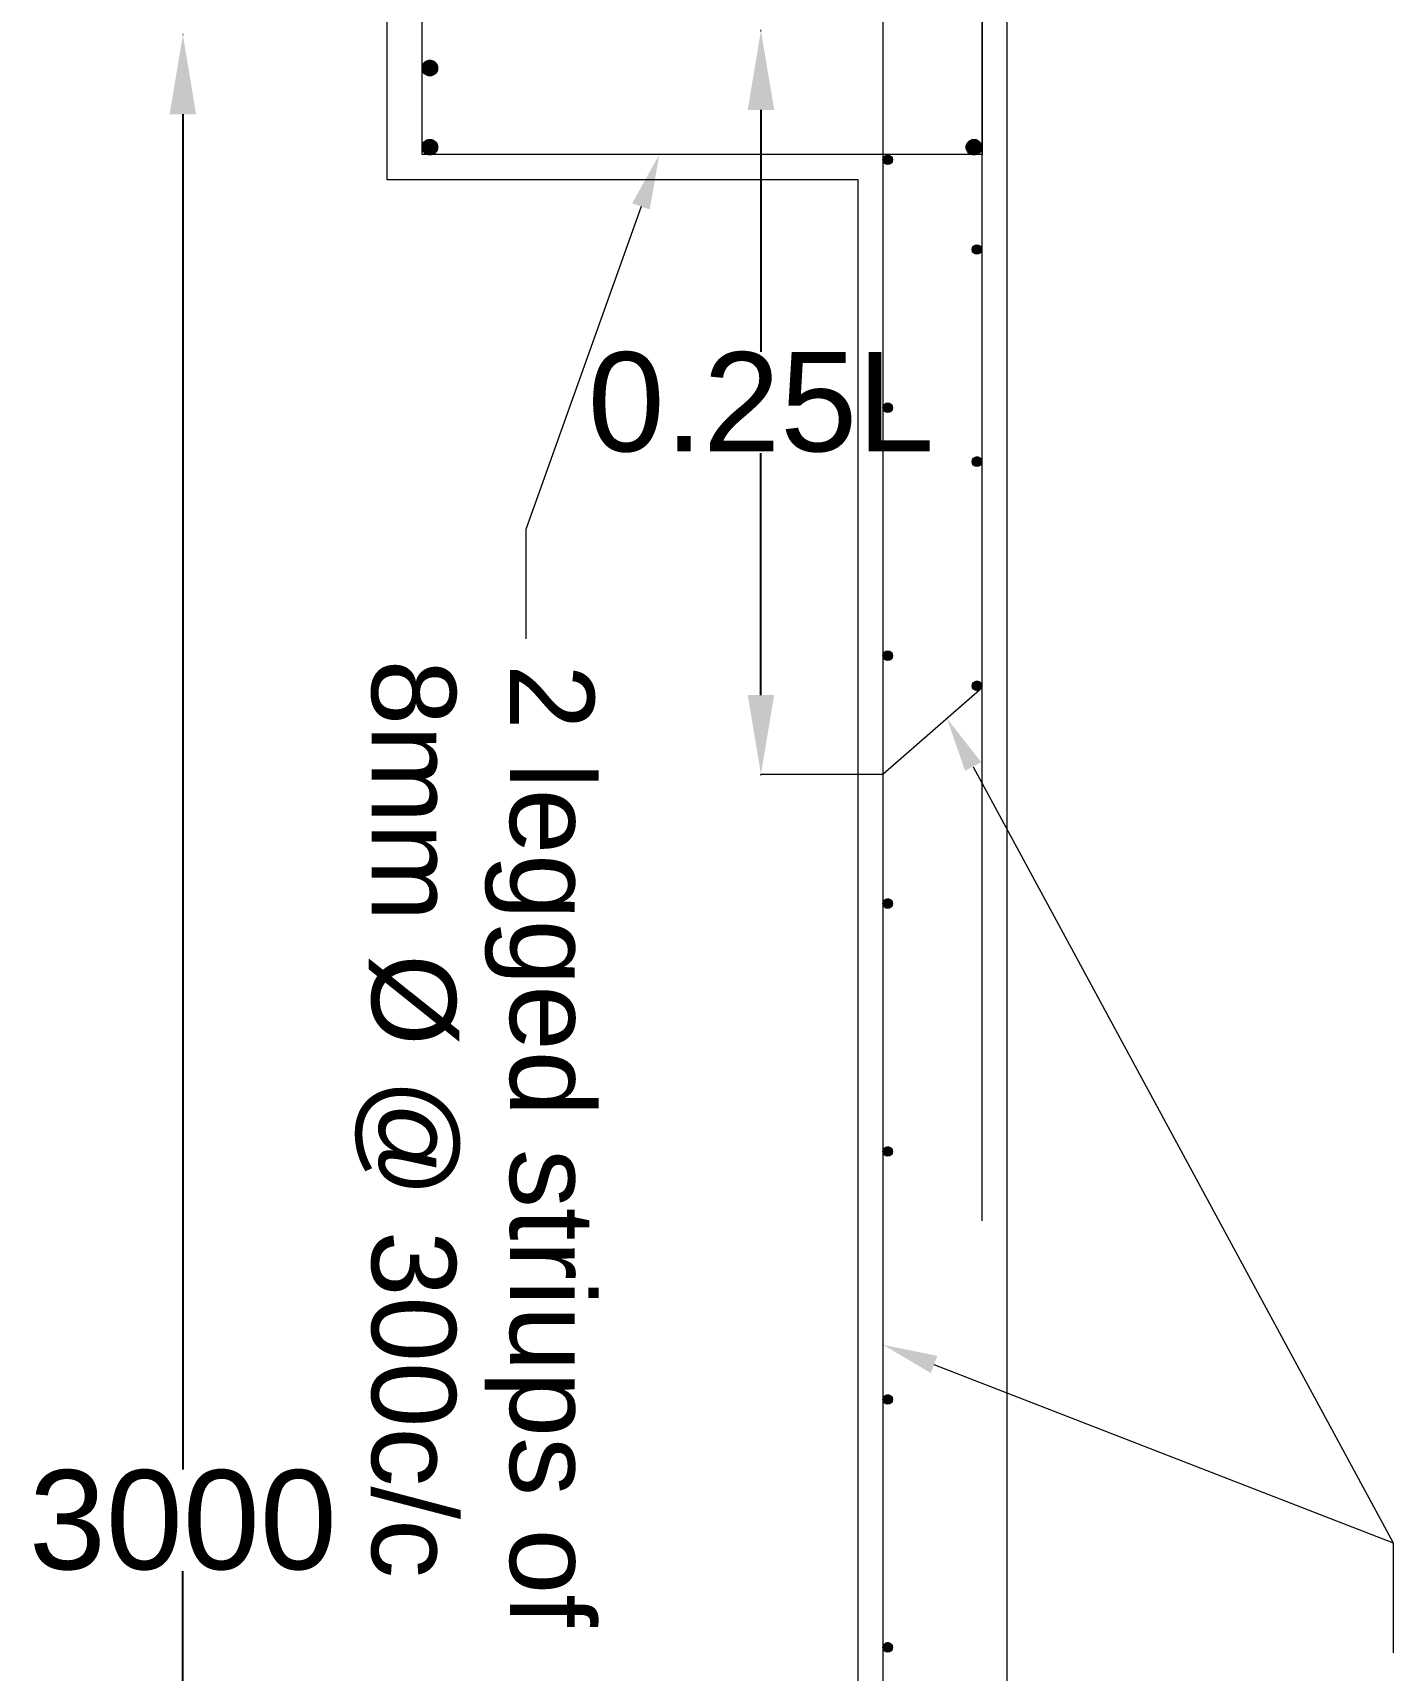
# Model space of a CAD drawing. Header units: inches. Extents: x 2473 to 12313, y 22527 to 36505.
# Drawn here: x 10871 to 12243, y 30982 to 32633 of the extents above; entities that cross this region are included whole.
import ezdxf

# ---------------------------------------------------------------- set-up
doc = ezdxf.new("R2010")
doc.units = ezdxf.units.IN
doc.header["$MEASUREMENT"] = 0
doc.layers.add('PDF_0', color=7, linetype='Continuous')
doc.layers.add('PDF_Text', color=7, linetype='Continuous')
doc.styles.add('PDF TimesNewRomanPSMT', font='arial.ttf')
doc.styles.get("Standard").update_dxf_attribs({"font": 'arial.ttf'})
doc.dimstyles.get("Standard").update_dxf_attribs({"dimtxt": 100, "dimasz": 80, "dimexe": 0.18, "dimexo": 0.0625, "dimgap": 0.09, "dimtad": 0, "dimtih": 1, "dimtoh": 1, "dimdec": 4, "dimzin": 0, "dimdsep": 46, "dimtxsty": 'Standard', "dimcen": 0.09, "dimadec": 0, "dimazin": 0, "dimtfac": 1, "dimtdec": 4, "dimtofl": 0, "dimtmove": 0, "dimatfit": 3, "dimfxl": 1, "dimtolj": 1, "dimtzin": 0, "dimarcsym": 0})

# ---------------------------------------------------------------- blocks, each defined once
blk = doc.blocks.new('*D1')
at = {"color": 0, "lineweight": -2, "transparency": 16777216}
for p, q in [((11604.9, 32635.7), (11605.4, 32635.7)), ((11605.2, 32555.7), (11605.2, 32311.8)), ((11605.2, 31965.7), (11605.2, 32209.6)), ((11604.9, 31885.7), (11605.4, 31885.7))]:
    blk.add_line(p, q, dxfattribs=at)
at = {"color": 0, "transparency": 16777216}
for points in [[(11591.9, 32555.7), (11618.6, 32555.7), (11605.2, 32635.7)], [(11591.9, 31965.7), (11618.6, 31965.7), (11605.2, 31885.7)]]:
    blk.add_solid(points, dxfattribs=at)
at = {"layer": 'Defpoints', "color": 0, "transparency": 16777216}
for p in [(11604.8, 32635.7), (11605.2, 32635.7), (11604.8, 31885.7)]:
    blk.add_point(p, dxfattribs=at)
at = {"color": 0, "transparency": 16777216, "insert": (11605.2, 32260.7), "char_height": 100, "attachment_point": 5}
blk.add_mtext('\\A1;0.25L', dxfattribs=at)
blk = doc.blocks.new('*D12')
at = {"color": 0, "lineweight": -2, "transparency": 16777216}
for p, q in [((11022.4, 32631.3), (11021.9, 32631.3)), ((11022.1, 32551.3), (11022.1, 31184.6)), ((11022.1, 29715.6), (11022.1, 31082.3)), ((11022.4, 29635.6), (11021.9, 29635.6))]:
    blk.add_line(p, q, dxfattribs=at)
at = {"color": 0, "transparency": 16777216}
for points in [[(11008.7, 32551.3), (11035.4, 32551.3), (11022.1, 32631.3)], [(11008.7, 29715.6), (11035.4, 29715.6), (11022.1, 29635.6)]]:
    blk.add_solid(points, dxfattribs=at)
at = {"layer": 'Defpoints', "color": 0, "transparency": 16777216}
for p in [(11022.4, 32631.3), (11022.1, 29635.6), (11022.4, 29635.6)]:
    blk.add_point(p, dxfattribs=at)
at = {"color": 0, "transparency": 16777216, "insert": (11022.1, 31133.4), "char_height": 100, "attachment_point": 5}
blk.add_mtext('\\A1;3000', dxfattribs=at)

msp = doc.modelspace()

# ---------------------------------------------------------------- linework, layer by layer
at = {"layer": 'PDF_0', "lineweight": 9}
for points in [[(11228.29525, 26485.60842), (11228.29525, 26785.92343), (11703.4129, 26785.92343), (11703.4129, 29485.70962), (11228.29525, 29485.70962), (11228.29525, 29785.51648), (11703.4129, 29785.51648), (11703.4129, 32485.30268), (11228.29525, 32485.30268), (11228.29525, 32785.61769), (11703.4129, 32785.61769), (11703.4129, 35485.40388), (11228.29525, 35485.40388), (11228.29525, 35785.21074), (11853.31633, 35785.21074), (11853.31633, 23486.01537), (11228.29525, 23486.01537), (11228.29525, 23785.82223), (11703.4129, 23785.82223), (11703.4129, 26485.60842)], [(11828.41712, 32510.71004), (11263.3574, 32510.71004), (11263.3574, 32760.71847), (11828.41712, 32760.71847)]]:
    msp.add_lwpolyline(points, close=True, dxfattribs=at)
for points in [[(11728.31211, 35760.31153), (11728.31211, 23510.91458)], [(11828.41712, 31435.47052), (11828.41712, 32635.71426), (11828.41712, 33835.44985)], [(11828.41712, 31956.32142), (11828.41712, 32635.71426), (11828.41712, 33314.59895)], [(11484.40145, 32458.37088), (11368.03573, 32132.64851), (11368.03573, 32022.38056)], [(11828.41712, 31973.09028), (11728.31211, 31885.68896), (11661.74483, 31885.68896)], [(11727.80397, 31885.68896), (11604.83234, 31885.68896)], [(11819.27047, 31893.31116), (12243.06525, 31110.76444)], [(11728.31211, 31856.21642), (11728.31211, 30415.11089)], [(11779.63498, 31290.64856), (12243.06525, 31110.76444), (12243.06525, 30999.98835)]]:
    msp.add_lwpolyline(points, dxfattribs=at)
for centre, radius in [((11271.2336, 32597.8572), 7.8762), ((11271.2336, 32518.07809), 7.8762), ((11820.0326, 32518.07809), 7.8762), ((11733.13943, 32505.37442), 4.82732), ((11823.08149, 32414.92421), 4.82732), ((11733.13943, 32255.36598), 4.82732), ((11823.08149, 32200.99423), 4.82732), ((11733.13943, 32005.35755), 4.82732), ((11823.08149, 31974.86871), 4.82732), ((11733.13943, 31755.34911), 4.82732), ((11733.13943, 31505.34068), 4.82732), ((11733.13943, 31255.33225), 4.82732), ((11733.13943, 31005.32381), 4.82732)]:
    msp.add_circle(centre, radius, dxfattribs=at)
at = {"layer": 'PDF_0', "transparency": 33554559}
for points in [[(11263.3574, 32600.6521), (11279.10997, 32600.6521), (11263.86555, 32601.66839)], [(11263.3574, 32599.12766), (11279.10997, 32599.12766), (11263.3574, 32600.6521)], [(11279.10997, 32599.12766), (11263.3574, 32600.6521), (11279.10997, 32600.6521)], [(11263.3574, 32597.60321), (11279.10997, 32597.60321), (11263.3574, 32599.12766)], [(11279.10997, 32597.60321), (11263.3574, 32599.12766), (11279.10997, 32599.12766)], [(11263.3574, 32596.07877), (11279.10997, 32596.07877), (11263.3574, 32597.60321)], [(11279.10997, 32596.07877), (11263.3574, 32597.60321), (11279.10997, 32597.60321)], [(11263.86555, 32594.55433), (11278.60182, 32594.55433), (11263.3574, 32596.07877)], [(11278.60182, 32594.55433), (11263.3574, 32596.07877), (11279.10997, 32596.07877)], [(11263.86555, 32601.66839), (11278.60182, 32601.66839), (11264.88185, 32603.19283)], [(11279.10997, 32600.6521), (11263.86555, 32601.66839), (11278.60182, 32601.66839)], [(11264.88185, 32603.19283), (11277.58553, 32603.19283), (11265.89814, 32604.20913)], [(11278.60182, 32601.66839), (11264.88185, 32603.19283), (11277.58553, 32603.19283)], [(11265.89814, 32604.20913), (11276.56923, 32604.20913), (11266.91444, 32605.22542)], [(11277.58553, 32603.19283), (11265.89814, 32604.20913), (11276.56923, 32604.20913)], [(11266.91444, 32605.22542), (11275.55294, 32605.22542), (11268.43888, 32605.73357)], [(11276.56923, 32604.20913), (11266.91444, 32605.22542), (11275.55294, 32605.22542)], [(11274.0285, 32605.73357), (11268.43888, 32605.73357), (11269.96332, 32606.24172)], [(11275.55294, 32605.22542), (11268.43888, 32605.73357), (11274.0285, 32605.73357)], [(11274.0285, 32605.73357), (11272.50405, 32606.24172), (11269.96332, 32606.24172)], [(11272.50405, 32606.24172), (11269.96332, 32606.24172), (11271.48776, 32606.24172)], [(11264.88185, 32593.53804), (11277.58553, 32593.53804), (11263.86555, 32594.55433)], [(11277.58553, 32593.53804), (11263.86555, 32594.55433), (11278.60182, 32594.55433)], [(11265.89814, 32592.52174), (11276.56923, 32592.52174), (11264.88185, 32593.53804)], [(11276.56923, 32592.52174), (11264.88185, 32593.53804), (11277.58553, 32593.53804)], [(11266.91444, 32591.50545), (11275.55294, 32591.50545), (11265.89814, 32592.52174)], [(11275.55294, 32591.50545), (11265.89814, 32592.52174), (11276.56923, 32592.52174)], [(11268.43888, 32590.9973), (11274.0285, 32590.9973), (11266.91444, 32591.50545)], [(11274.0285, 32590.9973), (11266.91444, 32591.50545), (11275.55294, 32591.50545)], [(11269.96332, 32590.48915), (11272.50405, 32590.48915), (11268.43888, 32590.9973)], [(11272.50405, 32590.48915), (11268.43888, 32590.9973), (11274.0285, 32590.9973)], [(11271.48776, 32590.48915), (11269.96332, 32590.48915), (11272.50405, 32590.48915)], [(11263.3574, 32520.87298), (11279.10997, 32520.87298), (11263.86555, 32521.88928)], [(11263.3574, 32519.34854), (11279.10997, 32519.34854), (11263.3574, 32520.87298)], [(11279.10997, 32519.34854), (11263.3574, 32520.87298), (11279.10997, 32520.87298)], [(11263.3574, 32517.8241), (11279.10997, 32517.8241), (11263.3574, 32519.34854)], [(11279.10997, 32517.8241), (11263.3574, 32519.34854), (11279.10997, 32519.34854)], [(11263.3574, 32516.29966), (11279.10997, 32516.29966), (11263.3574, 32517.8241)], [(11279.10997, 32516.29966), (11263.3574, 32517.8241), (11279.10997, 32517.8241)], [(11263.86555, 32514.77522), (11278.60182, 32514.77522), (11263.3574, 32516.29966)], [(11278.60182, 32514.77522), (11263.3574, 32516.29966), (11279.10997, 32516.29966)], [(11263.86555, 32521.88928), (11278.60182, 32521.88928), (11264.88185, 32523.41372)], [(11279.10997, 32520.87298), (11263.86555, 32521.88928), (11278.60182, 32521.88928)], [(11264.88185, 32513.75892), (11277.58553, 32513.75892), (11263.86555, 32514.77522)], [(11277.58553, 32513.75892), (11263.86555, 32514.77522), (11278.60182, 32514.77522)], [(11264.88185, 32523.41372), (11277.58553, 32523.41372), (11265.89814, 32524.43001)], [(11278.60182, 32521.88928), (11264.88185, 32523.41372), (11277.58553, 32523.41372)], [(11265.89814, 32512.74263), (11276.56923, 32512.74263), (11264.88185, 32513.75892)], [(11276.56923, 32512.74263), (11264.88185, 32513.75892), (11277.58553, 32513.75892)], [(11265.89814, 32524.43001), (11276.56923, 32524.43001), (11266.91444, 32525.44631)], [(11277.58553, 32523.41372), (11265.89814, 32524.43001), (11276.56923, 32524.43001)], [(11266.91444, 32511.72633), (11275.55294, 32511.72633), (11265.89814, 32512.74263)], [(11275.55294, 32511.72633), (11265.89814, 32512.74263), (11276.56923, 32512.74263)], [(11266.91444, 32525.44631), (11275.55294, 32525.44631), (11268.43888, 32525.95446)], [(11276.56923, 32524.43001), (11266.91444, 32525.44631), (11275.55294, 32525.44631)], [(11274.0285, 32525.95446), (11268.43888, 32525.95446), (11269.96332, 32526.4626)], [(11275.55294, 32525.44631), (11268.43888, 32525.95446), (11274.0285, 32525.95446)], [(11274.0285, 32525.95446), (11272.50405, 32526.4626), (11269.96332, 32526.4626)], [(11272.50405, 32526.4626), (11269.96332, 32526.4626), (11271.48776, 32526.4626)], [(11812.1564, 32519.34854), (11828.41712, 32519.34854), (11812.66455, 32520.87298)], [(11812.1564, 32517.8241), (11828.41712, 32517.8241), (11812.1564, 32519.34854)], [(11828.41712, 32517.8241), (11812.1564, 32519.34854), (11828.41712, 32519.34854)], [(11812.66455, 32516.29966), (11827.90897, 32516.29966), (11812.1564, 32517.8241)], [(11827.90897, 32516.29966), (11812.1564, 32517.8241), (11828.41712, 32517.8241)], [(11812.66455, 32520.87298), (11827.90897, 32520.87298), (11813.1727, 32521.88928)], [(11828.41712, 32519.34854), (11812.66455, 32520.87298), (11827.90897, 32520.87298)], [(11813.1727, 32514.77522), (11827.40082, 32514.77522), (11812.66455, 32516.29966)], [(11827.40082, 32514.77522), (11812.66455, 32516.29966), (11827.90897, 32516.29966)], [(11813.1727, 32521.88928), (11827.40082, 32521.88928), (11813.68085, 32523.41372)], [(11827.90897, 32520.87298), (11813.1727, 32521.88928), (11827.40082, 32521.88928)], [(11813.68085, 32513.75892), (11826.38453, 32513.75892), (11813.1727, 32514.77522)], [(11826.38453, 32513.75892), (11813.1727, 32514.77522), (11827.40082, 32514.77522)], [(11813.68085, 32523.41372), (11826.38453, 32523.41372), (11814.69714, 32524.43001)], [(11827.40082, 32521.88928), (11813.68085, 32523.41372), (11826.38453, 32523.41372)], [(11814.69714, 32512.74263), (11825.36823, 32512.74263), (11813.68085, 32513.75892)], [(11825.36823, 32512.74263), (11813.68085, 32513.75892), (11826.38453, 32513.75892)], [(11814.69714, 32524.43001), (11825.36823, 32524.43001), (11816.22158, 32525.44631)], [(11826.38453, 32523.41372), (11814.69714, 32524.43001), (11825.36823, 32524.43001)], [(11816.22158, 32511.72633), (11824.35194, 32511.72633), (11814.69714, 32512.74263)], [(11824.35194, 32511.72633), (11814.69714, 32512.74263), (11825.36823, 32512.74263)], [(11816.22158, 32525.44631), (11824.35194, 32525.44631), (11817.23788, 32525.95446)], [(11825.36823, 32524.43001), (11816.22158, 32525.44631), (11824.35194, 32525.44631)], [(11823.33564, 32525.95446), (11817.23788, 32525.95446), (11818.76232, 32526.4626)], [(11824.35194, 32525.44631), (11817.23788, 32525.95446), (11823.33564, 32525.95446)], [(11823.33564, 32525.95446), (11821.8112, 32526.4626), (11818.76232, 32526.4626)], [(11821.8112, 32526.4626), (11818.76232, 32526.4626), (11820.28676, 32526.4626)], [(11268.43888, 32511.21819), (11274.0285, 32511.21819), (11266.91444, 32511.72633)], [(11274.0285, 32511.21819), (11266.91444, 32511.72633), (11275.55294, 32511.72633)], [(11269.96332, 32510.71004), (11272.50405, 32510.71004), (11268.43888, 32511.21819)], [(11272.50405, 32510.71004), (11268.43888, 32511.21819), (11274.0285, 32511.21819)], [(11271.48776, 32510.71004), (11269.96332, 32510.71004), (11272.50405, 32510.71004)], [(11475.2548, 32461.41976), (11502.69475, 32510.71004), (11493.03995, 32455.32199)], [(11728.31211, 32506.64486), (11737.96691, 32506.64486), (11728.82026, 32507.66116)], [(11728.31211, 32506.13671), (11737.96691, 32506.13671), (11728.31211, 32506.64486)], [(11737.96691, 32506.13671), (11728.31211, 32506.64486), (11737.96691, 32506.64486)], [(11728.31211, 32505.12042), (11737.96691, 32505.12042), (11728.31211, 32506.13671)], [(11737.96691, 32505.12042), (11728.31211, 32506.13671), (11737.96691, 32506.13671)], [(11728.31211, 32504.10413), (11737.96691, 32504.10413), (11728.31211, 32505.12042)], [(11737.96691, 32504.10413), (11728.31211, 32505.12042), (11737.96691, 32505.12042)], [(11728.82026, 32503.08783), (11737.45876, 32503.08783), (11728.31211, 32504.10413)], [(11737.45876, 32503.08783), (11728.31211, 32504.10413), (11737.96691, 32504.10413)], [(11728.82026, 32507.66116), (11737.45876, 32507.66116), (11729.32841, 32508.67745)], [(11737.96691, 32506.64486), (11728.82026, 32507.66116), (11737.45876, 32507.66116)], [(11729.32841, 32502.57968), (11737.45876, 32502.57968), (11728.82026, 32503.08783)], [(11737.45876, 32502.57968), (11728.82026, 32503.08783), (11737.45876, 32503.08783)], [(11729.32841, 32508.67745), (11737.45876, 32508.67745), (11729.83655, 32509.1856)], [(11737.45876, 32507.66116), (11729.32841, 32508.67745), (11737.45876, 32508.67745)], [(11729.83655, 32501.56339), (11736.44247, 32501.56339), (11729.32841, 32502.57968)], [(11736.44247, 32501.56339), (11729.32841, 32502.57968), (11737.45876, 32502.57968)], [(11729.83655, 32509.1856), (11736.44247, 32509.1856), (11730.3447, 32509.69375)], [(11737.45876, 32508.67745), (11729.83655, 32509.1856), (11736.44247, 32509.1856)], [(11730.3447, 32501.05524), (11735.93432, 32501.05524), (11729.83655, 32501.56339)], [(11735.93432, 32501.05524), (11729.83655, 32501.56339), (11736.44247, 32501.56339)], [(11730.3447, 32509.69375), (11735.93432, 32509.69375), (11731.361, 32510.20189)], [(11736.44247, 32509.1856), (11730.3447, 32509.69375), (11735.93432, 32509.69375)], [(11731.361, 32501.05524), (11734.91803, 32501.05524), (11730.3447, 32501.05524)], [(11734.91803, 32501.05524), (11730.3447, 32501.05524), (11735.93432, 32501.05524)], [(11735.93432, 32509.69375), (11731.361, 32510.20189), (11734.91803, 32510.20189)], [(11734.91803, 32510.20189), (11731.361, 32510.20189), (11732.37729, 32510.20189)], [(11732.37729, 32500.5471), (11733.90173, 32500.5471), (11731.361, 32501.05524)], [(11733.90173, 32500.5471), (11731.361, 32501.05524), (11734.91803, 32501.05524)], [(11733.90173, 32510.20189), (11732.37729, 32510.20189), (11733.39359, 32510.71004)], [(11734.91803, 32510.20189), (11733.90173, 32510.20189), (11732.37729, 32510.20189)], [(11733.39359, 32500.5471), (11732.37729, 32500.5471), (11733.90173, 32500.5471)], [(11817.23788, 32511.21819), (11823.33564, 32511.21819), (11816.22158, 32511.72633)], [(11823.33564, 32511.21819), (11816.22158, 32511.72633), (11824.35194, 32511.72633)], [(11818.76232, 32510.71004), (11821.8112, 32510.71004), (11817.23788, 32511.21819)], [(11821.8112, 32510.71004), (11817.23788, 32511.21819), (11823.33564, 32511.21819)], [(11820.28676, 32510.71004), (11818.76232, 32510.71004), (11821.8112, 32510.71004)], [(11818.25417, 32416.19466), (11827.90897, 32416.19466), (11818.76232, 32417.21095)], [(11818.25417, 32415.17836), (11828.41712, 32415.17836), (11818.25417, 32416.19466)], [(11828.41712, 32415.17836), (11818.25417, 32416.19466), (11827.90897, 32416.19466)], [(11818.25417, 32414.67021), (11828.41712, 32414.67021), (11818.25417, 32415.17836)], [(11828.41712, 32414.67021), (11818.25417, 32415.17836), (11828.41712, 32415.17836)], [(11818.25417, 32413.65392), (11827.90897, 32413.65392), (11818.25417, 32414.67021)], [(11827.90897, 32413.65392), (11818.25417, 32414.67021), (11828.41712, 32414.67021)], [(11818.76232, 32412.63763), (11827.90897, 32412.63763), (11818.25417, 32413.65392)], [(11827.90897, 32412.63763), (11818.25417, 32413.65392), (11827.90897, 32413.65392)], [(11818.76232, 32417.21095), (11827.90897, 32417.21095), (11819.27047, 32418.22725)], [(11827.90897, 32416.19466), (11818.76232, 32417.21095), (11827.90897, 32417.21095)], [(11819.27047, 32418.22725), (11827.40082, 32418.22725), (11819.77861, 32418.73539)], [(11827.90897, 32417.21095), (11819.27047, 32418.22725), (11827.40082, 32418.22725)], [(11819.77861, 32418.73539), (11826.38453, 32418.73539), (11820.79491, 32419.24354)], [(11827.40082, 32418.22725), (11819.77861, 32418.73539), (11826.38453, 32418.73539)], [(11820.79491, 32419.24354), (11825.87638, 32419.24354), (11821.30305, 32419.75169)], [(11826.38453, 32418.73539), (11820.79491, 32419.24354), (11825.87638, 32419.24354)], [(11825.87638, 32419.24354), (11821.30305, 32419.75169), (11824.86009, 32419.75169)], [(11824.86009, 32419.75169), (11821.30305, 32419.75169), (11822.31935, 32419.75169)], [(11824.86009, 32419.75169), (11824.35194, 32419.75169), (11822.31935, 32419.75169)], [(11824.35194, 32419.75169), (11822.31935, 32419.75169), (11823.33564, 32419.75169)], [(11819.27047, 32412.12948), (11827.40082, 32412.12948), (11818.76232, 32412.63763)], [(11827.40082, 32412.12948), (11818.76232, 32412.63763), (11827.90897, 32412.63763)], [(11819.77861, 32411.11318), (11826.38453, 32411.11318), (11819.27047, 32412.12948)], [(11826.38453, 32411.11318), (11819.27047, 32412.12948), (11827.40082, 32412.12948)], [(11820.79491, 32410.60504), (11825.87638, 32410.60504), (11819.77861, 32411.11318)], [(11825.87638, 32410.60504), (11819.77861, 32411.11318), (11826.38453, 32411.11318)], [(11821.30305, 32410.09689), (11824.86009, 32410.09689), (11820.79491, 32410.60504)], [(11824.86009, 32410.09689), (11820.79491, 32410.60504), (11825.87638, 32410.60504)], [(11822.31935, 32410.09689), (11824.35194, 32410.09689), (11821.30305, 32410.09689)], [(11824.35194, 32410.09689), (11821.30305, 32410.09689), (11824.86009, 32410.09689)], [(11823.33564, 32410.09689), (11822.31935, 32410.09689), (11824.35194, 32410.09689)], [(11728.31211, 32256.63643), (11737.96691, 32256.63643), (11728.82026, 32257.65272)], [(11728.31211, 32256.12828), (11737.96691, 32256.12828), (11728.31211, 32256.63643)], [(11737.96691, 32256.12828), (11728.31211, 32256.63643), (11737.96691, 32256.63643)], [(11728.31211, 32255.11199), (11737.96691, 32255.11199), (11728.31211, 32256.12828)], [(11737.96691, 32255.11199), (11728.31211, 32256.12828), (11737.96691, 32256.12828)], [(11728.31211, 32254.09569), (11737.96691, 32254.09569), (11728.31211, 32255.11199)], [(11737.96691, 32254.09569), (11728.31211, 32255.11199), (11737.96691, 32255.11199)], [(11728.82026, 32253.0794), (11737.45876, 32253.0794), (11728.31211, 32254.09569)], [(11737.45876, 32253.0794), (11728.31211, 32254.09569), (11737.96691, 32254.09569)], [(11728.82026, 32257.65272), (11737.45876, 32257.65272), (11729.32841, 32258.66902)], [(11737.96691, 32256.63643), (11728.82026, 32257.65272), (11737.45876, 32257.65272)], [(11729.32841, 32252.57125), (11737.45876, 32252.57125), (11728.82026, 32253.0794)], [(11737.45876, 32252.57125), (11728.82026, 32253.0794), (11737.45876, 32253.0794)], [(11729.32841, 32258.66902), (11737.45876, 32258.66902), (11729.83655, 32259.17716)], [(11737.45876, 32257.65272), (11729.32841, 32258.66902), (11737.45876, 32258.66902)], [(11729.83655, 32252.0631), (11736.44247, 32252.0631), (11729.32841, 32252.57125)], [(11736.44247, 32252.0631), (11729.32841, 32252.57125), (11737.45876, 32252.57125)], [(11729.83655, 32259.17716), (11736.44247, 32259.17716), (11730.3447, 32259.68531)], [(11737.45876, 32258.66902), (11729.83655, 32259.17716), (11736.44247, 32259.17716)], [(11730.3447, 32251.04681), (11735.93432, 32251.04681), (11729.83655, 32252.0631)], [(11735.93432, 32251.04681), (11729.83655, 32252.0631), (11736.44247, 32252.0631)], [(11730.3447, 32259.68531), (11735.93432, 32259.68531), (11731.361, 32260.19346)], [(11736.44247, 32259.17716), (11730.3447, 32259.68531), (11735.93432, 32259.68531)], [(11731.361, 32251.04681), (11734.91803, 32251.04681), (11730.3447, 32251.04681)], [(11734.91803, 32251.04681), (11730.3447, 32251.04681), (11735.93432, 32251.04681)], [(11735.93432, 32259.68531), (11731.361, 32260.19346), (11734.91803, 32260.19346)], [(11734.91803, 32260.19346), (11731.361, 32260.19346), (11732.37729, 32260.19346)], [(11732.37729, 32250.53866), (11733.90173, 32250.53866), (11731.361, 32251.04681)], [(11733.90173, 32250.53866), (11731.361, 32251.04681), (11734.91803, 32251.04681)], [(11733.90173, 32260.19346), (11732.37729, 32260.19346), (11733.39359, 32260.70161)], [(11734.91803, 32260.19346), (11733.90173, 32260.19346), (11732.37729, 32260.19346)], [(11733.39359, 32250.53866), (11732.37729, 32250.53866), (11733.90173, 32250.53866)], [(11818.25417, 32202.77282), (11827.90897, 32202.77282), (11818.76232, 32203.78912)], [(11818.25417, 32201.75653), (11828.41712, 32201.75653), (11818.25417, 32202.77282)], [(11828.41712, 32201.75653), (11818.25417, 32202.77282), (11827.90897, 32202.77282)], [(11818.25417, 32200.74023), (11828.41712, 32200.74023), (11818.25417, 32201.75653)], [(11828.41712, 32200.74023), (11818.25417, 32201.75653), (11828.41712, 32201.75653)], [(11818.25417, 32200.23209), (11827.90897, 32200.23209), (11818.25417, 32200.74023)], [(11827.90897, 32200.23209), (11818.25417, 32200.74023), (11828.41712, 32200.74023)], [(11818.76232, 32199.21579), (11827.90897, 32199.21579), (11818.25417, 32200.23209)], [(11827.90897, 32199.21579), (11818.25417, 32200.23209), (11827.90897, 32200.23209)], [(11818.76232, 32203.78912), (11827.90897, 32203.78912), (11819.27047, 32204.29726)], [(11827.90897, 32202.77282), (11818.76232, 32203.78912), (11827.90897, 32203.78912)], [(11819.27047, 32198.1995), (11827.40082, 32198.1995), (11818.76232, 32199.21579)], [(11827.40082, 32198.1995), (11818.76232, 32199.21579), (11827.90897, 32199.21579)], [(11819.27047, 32204.29726), (11827.40082, 32204.29726), (11819.77861, 32204.80541)], [(11827.90897, 32203.78912), (11819.27047, 32204.29726), (11827.40082, 32204.29726)], [(11819.77861, 32204.80541), (11826.38453, 32204.80541), (11820.79491, 32205.82171)], [(11827.40082, 32204.29726), (11819.77861, 32204.80541), (11826.38453, 32204.80541)], [(11826.38453, 32204.80541), (11820.79491, 32205.82171), (11825.87638, 32205.82171)], [(11820.79491, 32205.82171), (11825.87638, 32205.82171), (11821.30305, 32205.82171)], [(11824.86009, 32205.82171), (11821.30305, 32205.82171), (11822.31935, 32206.32985)], [(11825.87638, 32205.82171), (11821.30305, 32205.82171), (11824.86009, 32205.82171)], [(11824.86009, 32205.82171), (11824.35194, 32206.32985), (11822.31935, 32206.32985)], [(11824.35194, 32206.32985), (11822.31935, 32206.32985), (11823.33564, 32206.32985)], [(11819.77861, 32197.69135), (11826.38453, 32197.69135), (11819.27047, 32198.1995)], [(11826.38453, 32197.69135), (11819.27047, 32198.1995), (11827.40082, 32198.1995)], [(11820.79491, 32197.1832), (11825.87638, 32197.1832), (11819.77861, 32197.69135)], [(11825.87638, 32197.1832), (11819.77861, 32197.69135), (11826.38453, 32197.69135)], [(11821.30305, 32196.67506), (11824.86009, 32196.67506), (11820.79491, 32197.1832)], [(11824.86009, 32196.67506), (11820.79491, 32197.1832), (11825.87638, 32197.1832)], [(11822.31935, 32196.67506), (11824.35194, 32196.67506), (11821.30305, 32196.67506)], [(11824.35194, 32196.67506), (11821.30305, 32196.67506), (11824.86009, 32196.67506)], [(11823.33564, 32196.16691), (11822.31935, 32196.67506), (11824.35194, 32196.67506)], [(11728.31211, 32007.13614), (11737.96691, 32007.13614), (11728.82026, 32007.64429)], [(11728.31211, 32006.11985), (11737.96691, 32006.11985), (11728.31211, 32007.13614)], [(11737.96691, 32006.11985), (11728.31211, 32007.13614), (11737.96691, 32007.13614)], [(11728.31211, 32005.10355), (11737.96691, 32005.10355), (11728.31211, 32006.11985)], [(11737.96691, 32005.10355), (11728.31211, 32006.11985), (11737.96691, 32006.11985)], [(11728.31211, 32004.08726), (11737.96691, 32004.08726), (11728.31211, 32005.10355)], [(11737.96691, 32004.08726), (11728.31211, 32005.10355), (11737.96691, 32005.10355)], [(11728.82026, 32003.07096), (11737.45876, 32003.07096), (11728.31211, 32004.08726)], [(11737.45876, 32003.07096), (11728.31211, 32004.08726), (11737.96691, 32004.08726)], [(11728.82026, 32007.64429), (11737.45876, 32007.64429), (11729.32841, 32008.66058)], [(11737.96691, 32007.13614), (11728.82026, 32007.64429), (11737.45876, 32007.64429)], [(11729.32841, 32002.56282), (11737.45876, 32002.56282), (11728.82026, 32003.07096)], [(11737.45876, 32002.56282), (11728.82026, 32003.07096), (11737.45876, 32003.07096)], [(11729.32841, 32008.66058), (11737.45876, 32008.66058), (11729.83655, 32009.16873)], [(11737.45876, 32007.64429), (11729.32841, 32008.66058), (11737.45876, 32008.66058)], [(11729.83655, 32002.05467), (11736.44247, 32002.05467), (11729.32841, 32002.56282)], [(11736.44247, 32002.05467), (11729.32841, 32002.56282), (11737.45876, 32002.56282)], [(11729.83655, 32009.16873), (11736.44247, 32009.16873), (11730.3447, 32009.67688)], [(11737.45876, 32008.66058), (11729.83655, 32009.16873), (11736.44247, 32009.16873)], [(11730.3447, 32001.03838), (11735.93432, 32001.03838), (11729.83655, 32002.05467)], [(11735.93432, 32001.03838), (11729.83655, 32002.05467), (11736.44247, 32002.05467)], [(11730.3447, 32009.67688), (11735.93432, 32009.67688), (11731.361, 32010.18503)], [(11736.44247, 32009.16873), (11730.3447, 32009.67688), (11735.93432, 32009.67688)], [(11731.361, 32001.03838), (11734.91803, 32001.03838), (11730.3447, 32001.03838)], [(11734.91803, 32001.03838), (11730.3447, 32001.03838), (11735.93432, 32001.03838)], [(11735.93432, 32009.67688), (11731.361, 32010.18503), (11734.91803, 32010.18503)], [(11734.91803, 32010.18503), (11731.361, 32010.18503), (11732.37729, 32010.18503)], [(11732.37729, 32000.53023), (11733.90173, 32000.53023), (11731.361, 32001.03838)], [(11733.90173, 32000.53023), (11731.361, 32001.03838), (11734.91803, 32001.03838)], [(11733.90173, 32010.18503), (11732.37729, 32010.18503), (11733.39359, 32010.69317)], [(11734.91803, 32010.18503), (11733.90173, 32010.18503), (11732.37729, 32010.18503)], [(11733.39359, 32000.53023), (11732.37729, 32000.53023), (11733.90173, 32000.53023)], [(11818.25417, 31976.64731), (11827.90897, 31976.64731), (11818.76232, 31977.6636)], [(11818.25417, 31975.63101), (11828.41712, 31975.63101), (11818.25417, 31976.64731)], [(11828.41712, 31975.63101), (11818.25417, 31976.64731), (11827.90897, 31976.64731)], [(11818.25417, 31974.61472), (11828.41712, 31974.61472), (11818.25417, 31975.63101)], [(11828.41712, 31974.61472), (11818.25417, 31975.63101), (11828.41712, 31975.63101)], [(11818.25417, 31973.59843), (11827.90897, 31973.59843), (11818.25417, 31974.61472)], [(11827.90897, 31973.59843), (11818.25417, 31974.61472), (11828.41712, 31974.61472)], [(11818.76232, 31973.09028), (11827.90897, 31973.09028), (11818.25417, 31973.59843)], [(11827.90897, 31973.09028), (11818.25417, 31973.59843), (11827.90897, 31973.59843)], [(11818.76232, 31977.6636), (11827.90897, 31977.6636), (11819.27047, 31978.17175)], [(11827.90897, 31976.64731), (11818.76232, 31977.6636), (11827.90897, 31977.6636)], [(11819.27047, 31972.07398), (11827.40082, 31972.07398), (11818.76232, 31973.09028)], [(11827.40082, 31972.07398), (11818.76232, 31973.09028), (11827.90897, 31973.09028)], [(11819.27047, 31978.17175), (11827.40082, 31978.17175), (11819.77861, 31978.6799)], [(11827.90897, 31977.6636), (11819.27047, 31978.17175), (11827.40082, 31978.17175)], [(11819.77861, 31971.56584), (11826.38453, 31971.56584), (11819.27047, 31972.07398)], [(11826.38453, 31971.56584), (11819.27047, 31972.07398), (11827.40082, 31972.07398)], [(11819.77861, 31978.6799), (11826.38453, 31978.6799), (11820.79491, 31979.69619)], [(11827.40082, 31978.17175), (11819.77861, 31978.6799), (11826.38453, 31978.6799)], [(11820.79491, 31971.05769), (11825.87638, 31971.05769), (11819.77861, 31971.56584)], [(11825.87638, 31971.05769), (11819.77861, 31971.56584), (11826.38453, 31971.56584)], [(11826.38453, 31978.6799), (11820.79491, 31979.69619), (11825.87638, 31979.69619)], [(11820.79491, 31979.69619), (11825.87638, 31979.69619), (11821.30305, 31979.69619)], [(11821.30305, 31970.54954), (11824.86009, 31970.54954), (11820.79491, 31971.05769)], [(11824.86009, 31970.54954), (11820.79491, 31971.05769), (11825.87638, 31971.05769)], [(11824.86009, 31979.69619), (11821.30305, 31979.69619), (11822.31935, 31980.20434)], [(11825.87638, 31979.69619), (11821.30305, 31979.69619), (11824.86009, 31979.69619)], [(11822.31935, 31970.04139), (11824.35194, 31970.04139), (11821.30305, 31970.54954)], [(11824.35194, 31970.04139), (11821.30305, 31970.54954), (11824.86009, 31970.54954)], [(11824.86009, 31979.69619), (11824.35194, 31980.20434), (11822.31935, 31980.20434)], [(11824.35194, 31980.20434), (11822.31935, 31980.20434), (11823.33564, 31980.20434)], [(11823.33564, 31970.04139), (11822.31935, 31970.04139), (11824.35194, 31970.04139)], [(11811.14011, 31889.24599), (11792.84681, 31942.0933), (11827.40082, 31897.88449)], [(11728.31211, 31757.12771), (11737.96691, 31757.12771), (11728.82026, 31757.63586)], [(11728.31211, 31756.11141), (11737.96691, 31756.11141), (11728.31211, 31757.12771)], [(11737.96691, 31756.11141), (11728.31211, 31757.12771), (11737.96691, 31757.12771)], [(11728.31211, 31755.09512), (11737.96691, 31755.09512), (11728.31211, 31756.11141)], [(11737.96691, 31755.09512), (11728.31211, 31756.11141), (11737.96691, 31756.11141)], [(11728.31211, 31754.07883), (11737.96691, 31754.07883), (11728.31211, 31755.09512)], [(11737.96691, 31754.07883), (11728.31211, 31755.09512), (11737.96691, 31755.09512)], [(11728.82026, 31753.06253), (11737.45876, 31753.06253), (11728.31211, 31754.07883)], [(11737.45876, 31753.06253), (11728.31211, 31754.07883), (11737.96691, 31754.07883)], [(11728.82026, 31757.63586), (11737.45876, 31757.63586), (11729.32841, 31758.65215)], [(11737.96691, 31757.12771), (11728.82026, 31757.63586), (11737.45876, 31757.63586)], [(11729.32841, 31752.55438), (11737.45876, 31752.55438), (11728.82026, 31753.06253)], [(11737.45876, 31752.55438), (11728.82026, 31753.06253), (11737.45876, 31753.06253)], [(11729.32841, 31758.65215), (11737.45876, 31758.65215), (11729.83655, 31759.1603)], [(11737.45876, 31757.63586), (11729.32841, 31758.65215), (11737.45876, 31758.65215)], [(11729.83655, 31759.1603), (11736.44247, 31759.1603), (11730.3447, 31759.66844)], [(11737.45876, 31758.65215), (11729.83655, 31759.1603), (11736.44247, 31759.1603)], [(11730.3447, 31759.66844), (11735.93432, 31759.66844), (11731.361, 31760.17659)], [(11736.44247, 31759.1603), (11730.3447, 31759.66844), (11735.93432, 31759.66844)], [(11734.91803, 31760.17659), (11731.361, 31760.17659), (11732.37729, 31760.68474)], [(11735.93432, 31759.66844), (11731.361, 31760.17659), (11734.91803, 31760.17659)], [(11734.91803, 31760.17659), (11733.90173, 31760.68474), (11732.37729, 31760.68474)], [(11733.90173, 31760.68474), (11732.37729, 31760.68474), (11733.39359, 31760.68474)], [(11729.83655, 31752.04624), (11736.44247, 31752.04624), (11729.32841, 31752.55438)], [(11736.44247, 31752.04624), (11729.32841, 31752.55438), (11737.45876, 31752.55438)], [(11730.3447, 31751.02994), (11735.93432, 31751.02994), (11729.83655, 31752.04624)], [(11735.93432, 31751.02994), (11729.83655, 31752.04624), (11736.44247, 31752.04624)], [(11731.361, 31751.02994), (11734.91803, 31751.02994), (11730.3447, 31751.02994)], [(11734.91803, 31751.02994), (11730.3447, 31751.02994), (11735.93432, 31751.02994)], [(11732.37729, 31750.52179), (11733.90173, 31750.52179), (11731.361, 31751.02994)], [(11733.90173, 31750.52179), (11731.361, 31751.02994), (11734.91803, 31751.02994)], [(11733.39359, 31750.52179), (11732.37729, 31750.52179), (11733.90173, 31750.52179)], [(11728.31211, 31507.11928), (11737.96691, 31507.11928), (11728.82026, 31507.62742)], [(11728.31211, 31506.10298), (11737.96691, 31506.10298), (11728.31211, 31507.11928)], [(11737.96691, 31506.10298), (11728.31211, 31507.11928), (11737.96691, 31507.11928)], [(11728.31211, 31505.08669), (11737.96691, 31505.08669), (11728.31211, 31506.10298)], [(11737.96691, 31505.08669), (11728.31211, 31506.10298), (11737.96691, 31506.10298)], [(11728.31211, 31504.07039), (11737.96691, 31504.07039), (11728.31211, 31505.08669)], [(11737.96691, 31504.07039), (11728.31211, 31505.08669), (11737.96691, 31505.08669)], [(11728.82026, 31507.62742), (11737.45876, 31507.62742), (11729.32841, 31508.64372)], [(11737.96691, 31507.11928), (11728.82026, 31507.62742), (11737.45876, 31507.62742)], [(11729.32841, 31508.64372), (11737.45876, 31508.64372), (11729.83655, 31509.15186)], [(11737.45876, 31507.62742), (11729.32841, 31508.64372), (11737.45876, 31508.64372)], [(11729.83655, 31509.15186), (11736.44247, 31509.15186), (11730.3447, 31509.66001)], [(11737.45876, 31508.64372), (11729.83655, 31509.15186), (11736.44247, 31509.15186)], [(11730.3447, 31509.66001), (11735.93432, 31509.66001), (11731.361, 31510.16816)], [(11736.44247, 31509.15186), (11730.3447, 31509.66001), (11735.93432, 31509.66001)], [(11734.91803, 31510.16816), (11731.361, 31510.16816), (11732.37729, 31510.67631)], [(11735.93432, 31509.66001), (11731.361, 31510.16816), (11734.91803, 31510.16816)], [(11734.91803, 31510.16816), (11733.90173, 31510.67631), (11732.37729, 31510.67631)], [(11733.90173, 31510.67631), (11732.37729, 31510.67631), (11733.39359, 31510.67631)], [(11728.82026, 31503.56224), (11737.45876, 31503.56224), (11728.31211, 31504.07039)], [(11737.45876, 31503.56224), (11728.31211, 31504.07039), (11737.96691, 31504.07039)], [(11729.32841, 31502.54595), (11737.45876, 31502.54595), (11728.82026, 31503.56224)], [(11737.45876, 31502.54595), (11728.82026, 31503.56224), (11737.45876, 31503.56224)], [(11729.83655, 31502.0378), (11736.44247, 31502.0378), (11729.32841, 31502.54595)], [(11736.44247, 31502.0378), (11729.32841, 31502.54595), (11737.45876, 31502.54595)], [(11730.3447, 31501.52966), (11735.93432, 31501.52966), (11729.83655, 31502.0378)], [(11735.93432, 31501.52966), (11729.83655, 31502.0378), (11736.44247, 31502.0378)], [(11731.361, 31501.02151), (11734.91803, 31501.02151), (11730.3447, 31501.52966)], [(11734.91803, 31501.02151), (11730.3447, 31501.52966), (11735.93432, 31501.52966)], [(11732.37729, 31500.51336), (11733.90173, 31500.51336), (11731.361, 31501.02151)], [(11733.90173, 31500.51336), (11731.361, 31501.02151), (11734.91803, 31501.02151)], [(11733.39359, 31500.51336), (11732.37729, 31500.51336), (11733.90173, 31500.51336)], [(11776.5861, 31282.01006), (11728.31211, 31310.4663), (11783.19201, 31299.28706)], [(11728.31211, 31257.11084), (11737.96691, 31257.11084), (11728.82026, 31257.61899)], [(11728.82026, 31257.61899), (11737.45876, 31257.61899), (11729.32841, 31258.63528)], [(11737.96691, 31257.11084), (11728.82026, 31257.61899), (11737.45876, 31257.61899)], [(11729.32841, 31258.63528), (11737.45876, 31258.63528), (11729.83655, 31259.14343)], [(11737.45876, 31257.61899), (11729.32841, 31258.63528), (11737.45876, 31258.63528)], [(11729.83655, 31259.14343), (11736.44247, 31259.14343), (11730.3447, 31259.65158)], [(11737.45876, 31258.63528), (11729.83655, 31259.14343), (11736.44247, 31259.14343)], [(11730.3447, 31259.65158), (11735.93432, 31259.65158), (11731.361, 31260.15972)], [(11736.44247, 31259.14343), (11730.3447, 31259.65158), (11735.93432, 31259.65158)], [(11734.91803, 31260.15972), (11731.361, 31260.15972), (11732.37729, 31260.66787)], [(11735.93432, 31259.65158), (11731.361, 31260.15972), (11734.91803, 31260.15972)], [(11734.91803, 31260.15972), (11733.90173, 31260.66787), (11732.37729, 31260.66787)], [(11733.90173, 31260.66787), (11732.37729, 31260.66787), (11733.39359, 31260.66787)], [(11728.31211, 31256.09455), (11737.96691, 31256.09455), (11728.31211, 31257.11084)], [(11737.96691, 31256.09455), (11728.31211, 31257.11084), (11737.96691, 31257.11084)], [(11728.31211, 31255.07825), (11737.96691, 31255.07825), (11728.31211, 31256.09455)], [(11737.96691, 31255.07825), (11728.31211, 31256.09455), (11737.96691, 31256.09455)], [(11728.31211, 31254.06196), (11737.96691, 31254.06196), (11728.31211, 31255.07825)], [(11737.96691, 31254.06196), (11728.31211, 31255.07825), (11737.96691, 31255.07825)], [(11728.82026, 31253.55381), (11737.45876, 31253.55381), (11728.31211, 31254.06196)], [(11737.45876, 31253.55381), (11728.31211, 31254.06196), (11737.96691, 31254.06196)], [(11729.32841, 31252.53752), (11737.45876, 31252.53752), (11728.82026, 31253.55381)], [(11737.45876, 31252.53752), (11728.82026, 31253.55381), (11737.45876, 31253.55381)], [(11729.83655, 31252.02937), (11736.44247, 31252.02937), (11729.32841, 31252.53752)], [(11736.44247, 31252.02937), (11729.32841, 31252.53752), (11737.45876, 31252.53752)], [(11730.3447, 31251.52122), (11735.93432, 31251.52122), (11729.83655, 31252.02937)], [(11735.93432, 31251.52122), (11729.83655, 31252.02937), (11736.44247, 31252.02937)], [(11731.361, 31251.01307), (11734.91803, 31251.01307), (11730.3447, 31251.52122)], [(11734.91803, 31251.01307), (11730.3447, 31251.52122), (11735.93432, 31251.52122)], [(11732.37729, 31250.50493), (11733.90173, 31250.50493), (11731.361, 31251.01307)], [(11733.90173, 31250.50493), (11731.361, 31251.01307), (11734.91803, 31251.01307)], [(11733.39359, 31250.50493), (11732.37729, 31250.50493), (11733.90173, 31250.50493)], [(11730.3447, 31009.64314), (11735.93432, 31009.64314), (11731.361, 31010.15129)], [(11734.91803, 31010.15129), (11731.361, 31010.15129), (11732.37729, 31010.65944)], [(11735.93432, 31009.64314), (11731.361, 31010.15129), (11734.91803, 31010.15129)], [(11734.91803, 31010.15129), (11733.90173, 31010.65944), (11732.37729, 31010.65944)], [(11733.90173, 31010.65944), (11732.37729, 31010.65944), (11733.39359, 31010.65944)], [(11728.31211, 31007.10241), (11737.96691, 31007.10241), (11728.82026, 31007.61056)], [(11728.31211, 31006.08611), (11737.96691, 31006.08611), (11728.31211, 31007.10241)], [(11737.96691, 31006.08611), (11728.31211, 31007.10241), (11737.96691, 31007.10241)], [(11728.31211, 31005.06982), (11737.96691, 31005.06982), (11728.31211, 31006.08611)], [(11737.96691, 31005.06982), (11728.31211, 31006.08611), (11737.96691, 31006.08611)], [(11728.31211, 31004.05352), (11737.96691, 31004.05352), (11728.31211, 31005.06982)], [(11737.96691, 31004.05352), (11728.31211, 31005.06982), (11737.96691, 31005.06982)], [(11728.82026, 31003.54538), (11737.45876, 31003.54538), (11728.31211, 31004.05352)], [(11737.45876, 31003.54538), (11728.31211, 31004.05352), (11737.96691, 31004.05352)], [(11728.82026, 31007.61056), (11737.45876, 31007.61056), (11729.32841, 31008.62685)], [(11737.96691, 31007.10241), (11728.82026, 31007.61056), (11737.45876, 31007.61056)], [(11729.32841, 31002.52908), (11737.45876, 31002.52908), (11728.82026, 31003.54538)], [(11737.45876, 31002.52908), (11728.82026, 31003.54538), (11737.45876, 31003.54538)], [(11729.32841, 31008.62685), (11737.45876, 31008.62685), (11729.83655, 31009.135)], [(11737.45876, 31007.61056), (11729.32841, 31008.62685), (11737.45876, 31008.62685)], [(11729.83655, 31002.02094), (11736.44247, 31002.02094), (11729.32841, 31002.52908)], [(11736.44247, 31002.02094), (11729.32841, 31002.52908), (11737.45876, 31002.52908)], [(11729.83655, 31009.135), (11736.44247, 31009.135), (11730.3447, 31009.64314)], [(11737.45876, 31008.62685), (11729.83655, 31009.135), (11736.44247, 31009.135)], [(11730.3447, 31001.51279), (11735.93432, 31001.51279), (11729.83655, 31002.02094)], [(11735.93432, 31001.51279), (11729.83655, 31002.02094), (11736.44247, 31002.02094)], [(11736.44247, 31009.135), (11730.3447, 31009.64314), (11735.93432, 31009.64314)], [(11731.361, 31001.00464), (11734.91803, 31001.00464), (11730.3447, 31001.51279)], [(11734.91803, 31001.00464), (11730.3447, 31001.51279), (11735.93432, 31001.51279)], [(11732.37729, 31000.49649), (11733.90173, 31000.49649), (11731.361, 31001.00464)], [(11733.90173, 31000.49649), (11731.361, 31001.00464), (11734.91803, 31001.00464)], [(11733.39359, 31000.49649), (11732.37729, 31000.49649), (11733.90173, 31000.49649)]]:
    msp.add_solid(points, dxfattribs=at)

# ---------------------------------------------------------------- texts
at = {"layer": 'PDF_Text', "char_height": 85.0497017, "attachment_point": 4, "rotation": 270, "style": 'PDF TimesNewRomanPSMT'}
for s, insert in [('8mm Ø @ 300c/c', (11246.56438, 32001.34543)), ('2 legged striups of', (11381.73723, 31996.77159))]:
    msp.add_mtext(s, dxfattribs=dict(at, insert=insert))

# ---------------------------------------------------------------- dimensions: what is measured, and where the dimension line sits
for base, p1, p2, text, picture, middle in [((11022.08001, 29635.61305), (11022.44359, 32631.28049), (11022.44359, 29635.61305), '3000', '*D12', (11022.08001, 31133.44677)), ((11605.21838, 32635.71426), (11604.83234, 31885.68896), (11604.83234, 32635.71426), '0.25L', '*D1', (11605.21838, 32260.70161))]:
    dim = msp.add_linear_dim(base=base, p1=p1, p2=p2, angle=270, text=text, dimstyle='Standard')
    dim.commit()
    dim.dimension.update_dxf_attribs({"geometry": picture, "text_midpoint": middle})

doc.saveas('drawing.dxf')
